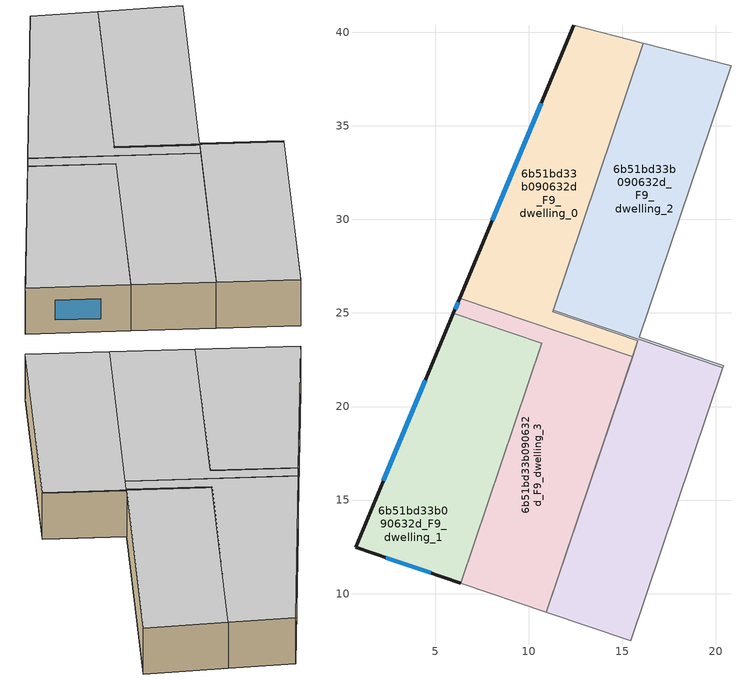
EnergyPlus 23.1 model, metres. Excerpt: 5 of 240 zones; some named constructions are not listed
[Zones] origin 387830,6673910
6b51bd33b090632d_F9_dwelling_0
 floor to 6b51bd33b090632d_F8_dwelling_6 (EU_floor_Construction): 16.12,39.41 11.37,25.4 6.79,26.95 12.41,40.37 z27
 floor to 6b51bd33b090632d_F8_dwelling_0 (EU_floor_Construction): 10.37,25.74 9.97,24.55 6.31,25.79 6.79,26.95 z27
 floor to 6b51bd33b090632d_F8_dwelling_2 (EU_floor_Construction): 15.83,23.53 15.54,22.67 14.06,23.17 14.35,24.03 z27
 floor to 6b51bd33b090632d_F8_dwelling_1 (EU_floor_Construction): 14.35,24.03 14.06,23.17 9.97,24.55 10.37,25.74 11.37,25.39 11.27,25.07 z27
 wall outside (EU_wall_Construction): 12.41,40.37 6.31,25.79 z27:30
 wall adiabatic (EU_wall_Construction): 11.27,25.07 16.12,39.41 12.41,40.37 / 15.54,22.67 15.83,23.53 z27:30
 wall to 6b51bd33b090632d_F9_dwelling_5 (EU_wall_Construction): 15.83,23.53 11.27,25.07 z27:30
 wall to 6b51bd33b090632d_F9_dwelling_3 (EU_wall_Construction): 6.31,25.79 15.54,22.67 z27:30
 window (EU_Window_Construction): 10.67,36.21 8.05,29.96 z27.86:29.14
 ceiling to 6b51bd33b090632d_F10_dwelling_0 (EU_floor_Construction): 15.54,22.67 15.83,23.53 11.27,25.07 16.12,39.41 12.41,40.37 6.31,25.79 z30
6b51bd33b090632d_F9_dwelling_1
 floor to 6b51bd33b090632d_F8_dwelling_0 (EU_floor_Construction): 9.69,23.72 5.35,10.91 0.73,12.47 5.97,24.98 z27
 floor to 6b51bd33b090632d_F8_dwelling_1 (EU_floor_Construction): 10.69,23.38 6.35,10.57 5.35,10.91 9.69,23.72 z27
 wall outside (EU_wall_Construction): 5.97,24.98 0.73,12.47 6.35,10.57 z27:30
 wall to 6b51bd33b090632d_F9_dwelling_3 (EU_wall_Construction): 6.35,10.57 10.69,23.38 5.97,24.98 z27:30
 window (EU_Window_Construction): 4.47,21.4 2.23,16.04 / 2.34,11.92 4.75,11.11 z27.86:29.14
 ceiling to 6b51bd33b090632d_F10_dwelling_1 (EU_floor_Construction): 6.35,10.57 10.69,23.38 5.97,24.98 0.73,12.47 z30
6b51bd33b090632d_F9_dwelling_2
 floor to 6b51bd33b090632d_F8_dwelling_6 (EU_floor_Construction): 16.4,39.34 11.65,25.3 11.37,25.4 16.12,39.41 z27
 floor to 6b51bd33b090632d_F8_dwelling_3 (EU_floor_Construction): 20.4,22.17 20.37,22.08 18.48,22.72 18.51,22.81 z27
 floor to 6b51bd33b090632d_F8_dwelling_2 (EU_floor_Construction): 18.51,22.81 18.48,22.72 14.38,24.11 14.46,24.35 15.94,23.85 15.89,23.7 z27
 floor adiabatic (EU_floor_Construction): 20.8,38.21 15.94,23.85 14.46,24.35 14.38,24.11 11.29,25.16 11.37,25.4 11.65,25.3 16.4,39.34 16.12,39.41 z27
 wall adiabatic (EU_wall_Construction): 15.89,23.7 20.8,38.21 16.12,39.41 11.29,25.16 / 20.37,22.08 20.4,22.17 z27:30
 wall to 6b51bd33b090632d_F9_dwelling_7 (EU_wall_Construction): 20.4,22.17 15.89,23.7 z27:30
 wall to 6b51bd33b090632d_F9_dwelling_5 (EU_wall_Construction): 11.29,25.16 20.37,22.08 z27:30
 ceiling to 6b51bd33b090632d_F10_dwelling_2 (EU_floor_Construction): 20.4,22.17 15.89,23.7 20.8,38.21 16.12,39.41 11.29,25.16 20.37,22.08 z30
6b51bd33b090632d_F9_dwelling_3
 floor to 6b51bd33b090632d_F8_dwelling_1 (EU_floor_Construction): 14.06,23.17 9.44,9.52 6.35,10.57 10.69,23.38 9.69,23.72 9.97,24.55 z27
 floor to 6b51bd33b090632d_F8_dwelling_2 (EU_floor_Construction): 15.54,22.67 10.92,9.02 9.44,9.52 14.06,23.17 z27
 floor to 6b51bd33b090632d_F8_dwelling_0 (EU_floor_Construction): 9.97,24.55 9.69,23.72 5.97,24.98 6.31,25.79 z27
 wall outside (EU_wall_Construction): 6.31,25.79 5.97,24.98 z27:30
 wall adiabatic (EU_wall_Construction): 6.35,10.57 10.92,9.02 15.54,22.67 z27:30
 window (EU_Window_Construction): 6.21,25.56 6.07,25.21 z27.86:29.14
 ceiling to 6b51bd33b090632d_F10_dwelling_3 (EU_floor_Construction): 10.92,9.02 15.54,22.67 6.31,25.79 5.97,24.98 10.69,23.38 6.35,10.57 z30
6b51bd33b090632d_F9_dwelling_5
 floor to 6b51bd33b090632d_F8_dwelling_2 (EU_floor_Construction): 18.48,22.72 13.54,8.13 10.92,9.02 15.83,23.53 14.35,24.03 14.38,24.11 z27
 floor to 6b51bd33b090632d_F8_dwelling_3 (EU_floor_Construction): 20.37,22.08 15.43,7.49 13.54,8.13 18.48,22.72 z27
 floor adiabatic (EU_floor_Construction): 14.38,24.11 14.35,24.03 11.27,25.07 11.29,25.16 z27
 wall adiabatic (EU_wall_Construction): 15.83,23.53 10.92,9.02 15.43,7.49 20.37,22.08 / 11.29,25.16 11.27,25.07 z27:30
 ceiling to 6b51bd33b090632d_F10_dwelling_5 (EU_floor_Construction): 15.43,7.49 20.37,22.08 11.29,25.16 11.27,25.07 15.83,23.53 10.92,9.02 z30
[SCHEDULE:FILE] Column Number=1; Rows to Skip at Top=0; Number of Hours of Data=8760; Column Separator=Comma; Interpolate to Timestep=No; Minutes per Item=60; Adjust Schedule for Daylight Savings=Yes
Name | File
EU_Step8_GainSchedule_6b51bd33b090632d_F6_dwelling_7_f000 | ../../schedules/6b51bd33b090632d/6b51bd33b090632d_F6_dwelling_7_f000_gain.csv
EU_Step8_GainSchedule_6b51bd33b090632d_F6_dwelling_8_f000 | ../../schedules/6b51bd33b090632d/6b51bd33b090632d_F6_dwelling_8_f000_gain.csv
EU_Step8_GainSchedule_6b51bd33b090632d_F6_dwelling_9_f000 | ../../schedules/6b51bd33b090632d/6b51bd33b090632d_F6_dwelling_9_f000_gain.csv
EU_Step8_GainSchedule_6b51bd33b090632d_F6_dwelling_10_f000 | ../../schedules/6b51bd33b090632d/6b51bd33b090632d_F6_dwelling_10_f000_gain.csv
EU_Step8_GainSchedule_6b51bd33b090632d_F6_dwelling_11_f000 | ../../schedules/6b51bd33b090632d/6b51bd33b090632d_F6_dwelling_11_f000_gain.csv
EU_Step8_GainSchedule_6b51bd33b090632d_F7_dwelling_0_f000 | ../../schedules/6b51bd33b090632d/6b51bd33b090632d_F7_dwelling_0_f000_gain.csv
EU_Step8_GainSchedule_6b51bd33b090632d_F7_dwelling_1_f000 | ../../schedules/6b51bd33b090632d/6b51bd33b090632d_F7_dwelling_1_f000_gain.csv
EU_Step8_GainSchedule_6b51bd33b090632d_F7_dwelling_2_f000 | ../../schedules/6b51bd33b090632d/6b51bd33b090632d_F7_dwelling_2_f000_gain.csv
EU_Step8_GainSchedule_6b51bd33b090632d_F7_dwelling_3_f000 | ../../schedules/6b51bd33b090632d/6b51bd33b090632d_F7_dwelling_3_f000_gain.csv
EU_Step8_GainSchedule_6b51bd33b090632d_F7_dwelling_4_f000 | ../../schedules/6b51bd33b090632d/6b51bd33b090632d_F7_dwelling_4_f000_gain.csv
EU_Step8_GainSchedule_6b51bd33b090632d_F7_dwelling_5_f000 | ../../schedules/6b51bd33b090632d/6b51bd33b090632d_F7_dwelling_5_f000_gain.csv
EU_Step8_GainSchedule_6b51bd33b090632d_F7_dwelling_6_f000 | ../../schedules/6b51bd33b090632d/6b51bd33b090632d_F7_dwelling_6_f000_gain.csv
EU_Step8_GainSchedule_6b51bd33b090632d_F7_dwelling_7_f000 | ../../schedules/6b51bd33b090632d/6b51bd33b090632d_F7_dwelling_7_f000_gain.csv
EU_Step8_GainSchedule_6b51bd33b090632d_F7_dwelling_8_f000 | ../../schedules/6b51bd33b090632d/6b51bd33b090632d_F7_dwelling_8_f000_gain.csv
EU_Step8_GainSchedule_6b51bd33b090632d_F7_dwelling_9_f000 | ../../schedules/6b51bd33b090632d/6b51bd33b090632d_F7_dwelling_9_f000_gain.csv
EU_Step8_GainSchedule_6b51bd33b090632d_F7_dwelling_10_f000 | ../../schedules/6b51bd33b090632d/6b51bd33b090632d_F7_dwelling_10_f000_gain.csv
EU_Step8_GainSchedule_6b51bd33b090632d_F7_dwelling_11_f000 | ../../schedules/6b51bd33b090632d/6b51bd33b090632d_F7_dwelling_11_f000_gain.csv
EU_Step8_GainSchedule_6b51bd33b090632d_F8_dwelling_0_f000 | ../../schedules/6b51bd33b090632d/6b51bd33b090632d_F8_dwelling_0_f000_gain.csv
EU_Step8_GainSchedule_6b51bd33b090632d_F8_dwelling_1_f000 | ../../schedules/6b51bd33b090632d/6b51bd33b090632d_F8_dwelling_1_f000_gain.csv
EU_Step8_GainSchedule_6b51bd33b090632d_F8_dwelling_2_f000 | ../../schedules/6b51bd33b090632d/6b51bd33b090632d_F8_dwelling_2_f000_gain.csv
EU_Step8_GainSchedule_6b51bd33b090632d_F8_dwelling_3_f000 | ../../schedules/6b51bd33b090632d/6b51bd33b090632d_F8_dwelling_3_f000_gain.csv
EU_Step8_GainSchedule_6b51bd33b090632d_F8_dwelling_4_f000 | ../../schedules/6b51bd33b090632d/6b51bd33b090632d_F8_dwelling_4_f000_gain.csv
EU_Step8_GainSchedule_6b51bd33b090632d_F8_dwelling_5_f000 | ../../schedules/6b51bd33b090632d/6b51bd33b090632d_F8_dwelling_5_f000_gain.csv
EU_Step8_GainSchedule_6b51bd33b090632d_F8_dwelling_6_f000 | ../../schedules/6b51bd33b090632d/6b51bd33b090632d_F8_dwelling_6_f000_gain.csv
EU_Step8_GainSchedule_6b51bd33b090632d_F8_dwelling_7_f000 | ../../schedules/6b51bd33b090632d/6b51bd33b090632d_F8_dwelling_7_f000_gain.csv
EU_Step8_GainSchedule_6b51bd33b090632d_F8_dwelling_8_f000 | ../../schedules/6b51bd33b090632d/6b51bd33b090632d_F8_dwelling_8_f000_gain.csv
EU_Step8_GainSchedule_6b51bd33b090632d_F8_dwelling_9_f000 | ../../schedules/6b51bd33b090632d/6b51bd33b090632d_F8_dwelling_9_f000_gain.csv
EU_Step8_GainSchedule_6b51bd33b090632d_F8_dwelling_10_f000 | ../../schedules/6b51bd33b090632d/6b51bd33b090632d_F8_dwelling_10_f000_gain.csv
EU_Step8_GainSchedule_6b51bd33b090632d_F8_dwelling_11_f000 | ../../schedules/6b51bd33b090632d/6b51bd33b090632d_F8_dwelling_11_f000_gain.csv
EU_Step8_GainSchedule_6b51bd33b090632d_F10_dwelling_2_f000 | ../../schedules/6b51bd33b090632d/6b51bd33b090632d_F10_dwelling_2_f000_gain.csv
EU_Step8_GainSchedule_6b51bd33b090632d_F10_dwelling_3_f000 | ../../schedules/6b51bd33b090632d/6b51bd33b090632d_F10_dwelling_3_f000_gain.csv
EU_Step8_GainSchedule_6b51bd33b090632d_F10_dwelling_4_f000 | ../../schedules/6b51bd33b090632d/6b51bd33b090632d_F10_dwelling_4_f000_gain.csv
EU_Step8_GainSchedule_6b51bd33b090632d_F10_dwelling_5_f000 | ../../schedules/6b51bd33b090632d/6b51bd33b090632d_F10_dwelling_5_f000_gain.csv
EU_Step8_GainSchedule_6b51bd33b090632d_F10_dwelling_6_f000 | ../../schedules/6b51bd33b090632d/6b51bd33b090632d_F10_dwelling_6_f000_gain.csv
EU_Step8_GainSchedule_6b51bd33b090632d_F10_dwelling_7_f000 | ../../schedules/6b51bd33b090632d/6b51bd33b090632d_F10_dwelling_7_f000_gain.csv
EU_Step8_GainSchedule_6b51bd33b090632d_F10_dwelling_8_f000 | ../../schedules/6b51bd33b090632d/6b51bd33b090632d_F10_dwelling_8_f000_gain.csv
EU_Step8_GainSchedule_6b51bd33b090632d_F10_dwelling_9_f000 | ../../schedules/6b51bd33b090632d/6b51bd33b090632d_F10_dwelling_9_f000_gain.csv
EU_Step8_GainSchedule_6b51bd33b090632d_F10_dwelling_10_f000 | ../../schedules/6b51bd33b090632d/6b51bd33b090632d_F10_dwelling_10_f000_gain.csv
EU_Step8_GainSchedule_6b51bd33b090632d_F11_dwelling_0_f000 | ../../schedules/6b51bd33b090632d/6b51bd33b090632d_F11_dwelling_0_f000_gain.csv
EU_Step8_GainSchedule_6b51bd33b090632d_F11_dwelling_1_f000 | ../../schedules/6b51bd33b090632d/6b51bd33b090632d_F11_dwelling_1_f000_gain.csv
EU_Step8_GainSchedule_6b51bd33b090632d_F11_dwelling_2_f000 | ../../schedules/6b51bd33b090632d/6b51bd33b090632d_F11_dwelling_2_f000_gain.csv
EU_Step8_GainSchedule_6b51bd33b090632d_F11_dwelling_3_f000 | ../../schedules/6b51bd33b090632d/6b51bd33b090632d_F11_dwelling_3_f000_gain.csv
EU_Step8_GainSchedule_6b51bd33b090632d_F11_dwelling_4_f000 | ../../schedules/6b51bd33b090632d/6b51bd33b090632d_F11_dwelling_4_f000_gain.csv
EU_Step8_GainSchedule_6b51bd33b090632d_F11_dwelling_5_f000 | ../../schedules/6b51bd33b090632d/6b51bd33b090632d_F11_dwelling_5_f000_gain.csv
EU_Step8_GainSchedule_6b51bd33b090632d_F11_dwelling_6_f000 | ../../schedules/6b51bd33b090632d/6b51bd33b090632d_F11_dwelling_6_f000_gain.csv
EU_Step8_GainSchedule_6b51bd33b090632d_F11_dwelling_7_f000 | ../../schedules/6b51bd33b090632d/6b51bd33b090632d_F11_dwelling_7_f000_gain.csv
EU_Step8_GainSchedule_6b51bd33b090632d_F11_dwelling_8_f000 | ../../schedules/6b51bd33b090632d/6b51bd33b090632d_F11_dwelling_8_f000_gain.csv
EU_Step8_GainSchedule_6b51bd33b090632d_F11_dwelling_9_f000 | ../../schedules/6b51bd33b090632d/6b51bd33b090632d_F11_dwelling_9_f000_gain.csv
EU_Step8_GainSchedule_6b51bd33b090632d_F11_dwelling_10_f000 | ../../schedules/6b51bd33b090632d/6b51bd33b090632d_F11_dwelling_10_f000_gain.csv
